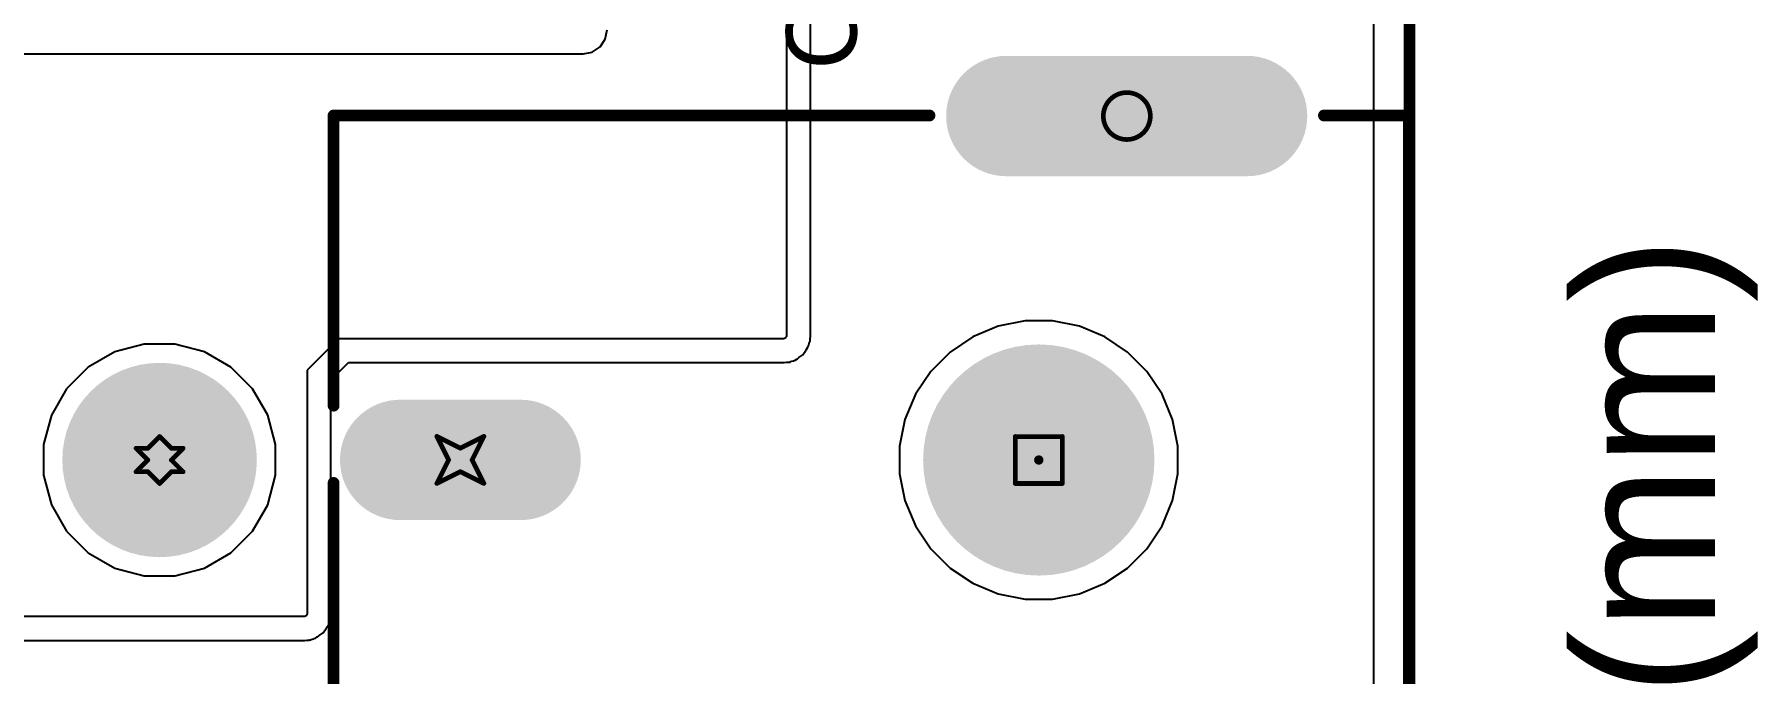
# Model space of a CAD drawing. Header units: inches. Extents: x -1 to 351, y 0 to 83.
# Drawn here: x 82.15 to 100.76, y 14.9 to 21.81 of the extents above; entities that cross this region are included whole.
import ezdxf

# ---------------------------------------------------------------- set-up
doc = ezdxf.new("R2010")
doc.units = ezdxf.units.IN
for name, color, linetype in [('Board Outline', 216, 'Continuous'), ('Bottom Layer', 5, 'Continuous'), ('Bottom Solder', 6, 'Continuous'), ('Dimensions', 6, 'Continuous'), ('Drill Drawing', 1, 'Continuous'), ('Multi-Layer', 9, 'Continuous'), ('Pad Holes', 156, 'Continuous'), ('Top Layer', 1, 'Continuous'), ('Top Overlay', 2, 'Continuous'), ('Top Paste', 8, 'Continuous'), ('Top Solder', 216, 'Continuous')]:
    doc.layers.add(name, color=color, linetype=linetype)
doc.styles.add('Arial', font='', dxfattribs={"height": 0.2})
doc.styles.get('Arial').set_extended_font_data('Arial')

# ---------------------------------------------------------------- blocks, each defined once
blk = doc.blocks.new('DC_044K_D025_12')
at = {"layer": 'Bottom Layer'}
h = blk.add_hatch(color=5, dxfattribs=at)
edge = h.paths.add_edge_path()
edge.add_arc((-3.925, 4.925), 0.6, 270, 450)
edge.add_line((-3.925, 5.525), (-6.525, 5.525))
edge.add_arc((-6.525, 4.925), 0.6, 90, 270)
edge.add_line((-6.525, 4.325), (-3.925, 4.325))
h = blk.add_hatch(color=5, dxfattribs=at)
edge = h.paths.add_edge_path()
edge.add_arc((2.625, 3.997), 0.6, 270, 450)
edge.add_line((2.625, 4.597), (1.325, 4.597))
edge.add_arc((1.325, 3.997), 0.6, 90, 270)
edge.add_line((1.325, 3.397), (2.625, 3.397))
h = blk.add_hatch(color=5, dxfattribs=at)
edge = h.paths.add_edge_path()
edge.add_arc((5.225, -1.205), 1, 0, 360)
h = blk.add_hatch(color=5, dxfattribs=at)
edge = h.paths.add_edge_path()
edge.add_arc((2.625, -1.206), 0.6, 270, 450)
edge.add_line((2.625, -0.606), (1.325, -0.606))
edge.add_arc((1.325, -1.206), 0.6, 90, 270)
edge.add_line((1.325, -1.806), (2.625, -1.806))
h = blk.add_hatch(color=5, dxfattribs=at)
edge = h.paths.add_edge_path()
edge.add_arc((-3.925, -4.925), 0.6, 270, 450)
edge.add_line((-3.925, -4.325), (-6.525, -4.325))
edge.add_arc((-6.525, -4.925), 0.6, 90, 270)
edge.add_line((-6.525, -5.525), (-3.925, -5.525))
at = {"layer": 'Bottom Solder'}
h = blk.add_hatch(color=6, dxfattribs=at)
edge = h.paths.add_edge_path()
edge.add_arc((-3.925, 4.925), 0.651, 270, 450)
edge.add_line((-3.925, 5.576), (-6.525, 5.576))
edge.add_arc((-6.525, 4.925), 0.651, 90, 270)
edge.add_line((-6.525, 4.275), (-3.925, 4.275))
h = blk.add_hatch(color=6, dxfattribs=at)
edge = h.paths.add_edge_path()
edge.add_arc((2.625, 3.997), 0.651, 270, 450)
edge.add_line((2.625, 4.648), (1.325, 4.648))
edge.add_arc((1.325, 3.997), 0.651, 90, 270)
edge.add_line((1.325, 3.346), (2.625, 3.346))
h = blk.add_hatch(color=6, dxfattribs=at)
edge = h.paths.add_edge_path()
edge.add_arc((5.225, -1.205), 1.051, 0, 360)
h = blk.add_hatch(color=6, dxfattribs=at)
edge = h.paths.add_edge_path()
edge.add_arc((2.625, -1.206), 0.651, 270, 450)
edge.add_line((2.625, -0.555), (1.325, -0.555))
edge.add_arc((1.325, -1.206), 0.651, 90, 270)
edge.add_line((1.325, -1.857), (2.625, -1.857))
h = blk.add_hatch(color=6, dxfattribs=at)
edge = h.paths.add_edge_path()
edge.add_arc((-4.275, -1.205), 0.0508, 0, 360)
h = blk.add_hatch(color=6, dxfattribs=at)
edge = h.paths.add_edge_path()
edge.add_arc((-3.925, -4.925), 0.651, 270, 450)
edge.add_line((-3.925, -4.274), (-6.525, -4.274))
edge.add_arc((-6.525, -4.925), 0.651, 90, 270)
edge.add_line((-6.525, -5.576), (-3.925, -5.576))
at = {"layer": 'Multi-Layer'}
h = blk.add_hatch(color=9, dxfattribs=at)
edge = h.paths.add_edge_path()
edge.add_arc((-3.925, 4.925), 0.6, 270, 450)
edge.add_line((-3.925, 5.525), (-6.525, 5.525))
edge.add_arc((-6.525, 4.925), 0.6, 90, 270)
edge.add_line((-6.525, 4.325), (-3.925, 4.325))
h = blk.add_hatch(color=9, dxfattribs=at)
edge = h.paths.add_edge_path()
edge.add_arc((2.625, 3.997), 0.6, 270, 450)
edge.add_line((2.625, 4.597), (1.325, 4.597))
edge.add_arc((1.325, 3.997), 0.6, 90, 270)
edge.add_line((1.325, 3.397), (2.625, 3.397))
h = blk.add_hatch(color=9, dxfattribs=at)
edge = h.paths.add_edge_path()
edge.add_arc((5.225, -1.205), 1, 0, 360)
h = blk.add_hatch(color=9, dxfattribs=at)
edge = h.paths.add_edge_path()
edge.add_arc((2.625, -1.206), 0.6, 270, 450)
edge.add_line((2.625, -0.606), (1.325, -0.606))
edge.add_arc((1.325, -1.206), 0.6, 90, 270)
edge.add_line((1.325, -1.806), (2.625, -1.806))
h = blk.add_hatch(color=9, dxfattribs=at)
edge = h.paths.add_edge_path()
edge.add_arc((-3.925, -4.925), 0.6, 270, 450)
edge.add_line((-3.925, -4.325), (-6.525, -4.325))
edge.add_arc((-6.525, -4.925), 0.6, 90, 270)
edge.add_line((-6.525, -5.525), (-3.925, -5.525))
at = {"layer": 'Pad Holes'}
h = blk.add_hatch(color=7, dxfattribs=at)
edge = h.paths.add_edge_path()
edge.add_arc((-4.025, 4.925), 0.3, 270, 450)
edge.add_line((-4.025, 5.225), (-6.425, 5.225))
edge.add_arc((-6.425, 4.925), 0.3, 90, 270)
edge.add_line((-6.425, 4.625), (-4.025, 4.625))
h = blk.add_hatch(color=7, dxfattribs=at)
edge = h.paths.add_edge_path()
edge.add_arc((2.675, 3.996), 0.3, 270, 450)
edge.add_line((2.675, 4.296), (1.275, 4.296))
edge.add_arc((1.275, 3.996), 0.3, 90, 270)
edge.add_line((1.275, 3.696), (2.675, 3.696))
h = blk.add_hatch(color=7, dxfattribs=at)
edge = h.paths.add_edge_path()
edge.add_arc((-4.275, -1.205), 1.25, 0, 360)
h = blk.add_hatch(color=7, dxfattribs=at)
edge = h.paths.add_edge_path()
edge.add_arc((5.225, -1.205), 0.65, 0, 360)
h = blk.add_hatch(color=7, dxfattribs=at)
edge = h.paths.add_edge_path()
edge.add_arc((2.675, -1.206), 0.3, 270, 450)
edge.add_line((2.675, -0.906), (1.275, -0.906))
edge.add_arc((1.275, -1.206), 0.3, 90, 270)
edge.add_line((1.275, -1.506), (2.675, -1.506))
h = blk.add_hatch(color=7, dxfattribs=at)
edge = h.paths.add_edge_path()
edge.add_arc((-4.025, -4.925), 0.3, 270, 450)
edge.add_line((-4.025, -4.625), (-6.425, -4.625))
edge.add_arc((-6.425, -4.925), 0.3, 90, 270)
edge.add_line((-6.425, -5.225), (-4.025, -5.225))
at = {"layer": 'Top Layer'}
h = blk.add_hatch(color=1, dxfattribs=at)
edge = h.paths.add_edge_path()
edge.add_arc((-3.925, 4.925), 0.6, 270, 450)
edge.add_line((-3.925, 5.525), (-6.525, 5.525))
edge.add_arc((-6.525, 4.925), 0.6, 90, 270)
edge.add_line((-6.525, 4.325), (-3.925, 4.325))
h = blk.add_hatch(color=1, dxfattribs=at)
edge = h.paths.add_edge_path()
edge.add_arc((2.625, 3.997), 0.6, 270, 450)
edge.add_line((2.625, 4.597), (1.325, 4.597))
edge.add_arc((1.325, 3.997), 0.6, 90, 270)
edge.add_line((1.325, 3.397), (2.625, 3.397))
h = blk.add_hatch(color=1, dxfattribs=at)
edge = h.paths.add_edge_path()
edge.add_arc((5.225, -1.205), 1, 0, 360)
h = blk.add_hatch(color=1, dxfattribs=at)
edge = h.paths.add_edge_path()
edge.add_arc((2.625, -1.206), 0.6, 270, 450)
edge.add_line((2.625, -0.606), (1.325, -0.606))
edge.add_arc((1.325, -1.206), 0.6, 90, 270)
edge.add_line((1.325, -1.806), (2.625, -1.806))
h = blk.add_hatch(color=1, dxfattribs=at)
edge = h.paths.add_edge_path()
edge.add_arc((-3.925, -4.925), 0.6, 270, 450)
edge.add_line((-3.925, -4.325), (-6.525, -4.325))
edge.add_arc((-6.525, -4.925), 0.6, 90, 270)
edge.add_line((-6.525, -5.525), (-3.925, -5.525))
at = {"layer": 'Top Solder'}
h = blk.add_hatch(color=216, dxfattribs=at)
edge = h.paths.add_edge_path()
edge.add_arc((-3.925, 4.925), 0.651, 270, 450)
edge.add_line((-3.925, 5.576), (-6.525, 5.576))
edge.add_arc((-6.525, 4.925), 0.651, 90, 270)
edge.add_line((-6.525, 4.275), (-3.925, 4.275))
h = blk.add_hatch(color=216, dxfattribs=at)
edge = h.paths.add_edge_path()
edge.add_arc((2.625, 3.997), 0.651, 270, 450)
edge.add_line((2.625, 4.648), (1.325, 4.648))
edge.add_arc((1.325, 3.997), 0.651, 90, 270)
edge.add_line((1.325, 3.346), (2.625, 3.346))
h = blk.add_hatch(color=216, dxfattribs=at)
edge = h.paths.add_edge_path()
edge.add_arc((5.225, -1.205), 1.051, 0, 360)
h = blk.add_hatch(color=216, dxfattribs=at)
edge = h.paths.add_edge_path()
edge.add_arc((2.625, -1.206), 0.651, 270, 450)
edge.add_line((2.625, -0.555), (1.325, -0.555))
edge.add_arc((1.325, -1.206), 0.651, 90, 270)
edge.add_line((1.325, -1.857), (2.625, -1.857))
h = blk.add_hatch(color=216, dxfattribs=at)
edge = h.paths.add_edge_path()
edge.add_arc((-4.275, -1.205), 0.0508, 0, 360)
h = blk.add_hatch(color=216, dxfattribs=at)
edge = h.paths.add_edge_path()
edge.add_arc((-3.925, -4.925), 0.651, 270, 450)
edge.add_line((-3.925, -4.274), (-6.525, -4.274))
edge.add_arc((-6.525, -4.925), 0.651, 90, 270)
edge.add_line((-6.525, -5.576), (-3.925, -5.576))
at = {"layer": 'Top Overlay', "const_width": 0.127}
for points in [[(-7.353, 4.848), (-8.275, 4.848)], [(-8.275, 4.848), (-8.275, 2.06)], [(3.345, 4.848), (-3.097, 4.848)], [(3.345, 4.848), (3.345, 4.243)], [(3.345, 3.407), (3.345, -0.957)], [(-8.275, 2.06), (-8.275, -1.115)], [(-8.275, -1.115), (-8.275, -4.931)], [(3.345, -1.793), (3.345, -4.931)], [(-7.356, -4.931), (-8.275, -4.931)], [(3.345, -4.931), (-3.094, -4.931)]]:
    blk.add_lwpolyline(points, dxfattribs=at)
at = {"layer": 'Top Overlay', "const_width": 0.0635}
for points in [[(-8.307, 4.848, 1), (-8.243, 4.848, 1)], [(-8.307, 4.848, 1), (-8.243, 4.848, 1)], [(-7.384, 4.848, 1), (-7.321, 4.848, 1)], [(-3.129, 4.848, 1), (-3.066, 4.848, 1)], [(3.313, 4.848, 1), (3.377, 4.848, 1)], [(3.313, 4.848, 1), (3.377, 4.848, 1)], [(3.313, 4.243, 1), (3.377, 4.243, 1)], [(3.313, 3.407, 1), (3.377, 3.407, 1)], [(-8.307, 2.06, 1), (-8.243, 2.06, 1)], [(-8.307, 2.06, 1), (-8.243, 2.06, 1)], [(3.313, -0.957, 1), (3.377, -0.957, 1)], [(-8.307, -1.115, 1), (-8.243, -1.115, 1)], [(-8.307, -1.115, 1), (-8.243, -1.115, 1)], [(3.313, -1.793, 1), (3.377, -1.793, 1)], [(-8.307, -4.931, 1), (-8.243, -4.931, 1)], [(-8.307, -4.931, 1), (-8.243, -4.931, 1)], [(-7.388, -4.931, 1), (-7.324, -4.931, 1)], [(-3.126, -4.931, 1), (-3.062, -4.931, 1)], [(3.313, -4.931, 1), (3.377, -4.931, 1)], [(3.313, -4.931, 1), (3.377, -4.931, 1)]]:
    blk.add_lwpolyline(points, format="xyb", close=True, dxfattribs=at)
blk = doc.blocks.new('RVT1H470M0607_16')
at = {"layer": 'Top Layer'}
for points in [[(-4.55, 0.8), (-1.05, 0.8), (-1.05, -0.8), (-4.55, -0.8)], [(1.05, 0.8), (4.55, 0.8), (4.55, -0.8), (1.05, -0.8)]]:
    blk.add_hatch(color=1, dxfattribs=at).paths.add_polyline_path(points)
at = {"layer": 'Top Paste'}
for points in [[(-4.55, 0.8), (-1.05, 0.8), (-1.05, -0.8), (-4.55, -0.8)], [(1.05, 0.8), (4.55, 0.8), (4.55, -0.8), (1.05, -0.8)]]:
    blk.add_hatch(color=8, dxfattribs=at).paths.add_polyline_path(points)
at = {"layer": 'Top Solder'}
for points in [[(-4.652, 0.902), (-0.948, 0.902), (-0.948, -0.902), (-4.652, -0.902)], [(0.948, 0.902), (4.652, 0.902), (4.652, -0.902), (0.948, -0.902)]]:
    blk.add_hatch(color=216, dxfattribs=at).paths.add_polyline_path(points)
at = {"layer": 'Top Overlay', "const_width": 0.127}
for points in [[(-1.835, 3.327), (-3.333, 1.829)], [(-1.835, 3.327), (3.321, 3.327)], [(3.321, 3.327), (3.321, 1.168)], [(-3.333, 1.829), (-3.333, 1.321)], [(-3.918, 1.727), (-3.918, 1.016)], [(-4.273, 1.372), (-3.562, 1.372)], [(3.321, -1.168), (3.321, -3.327)], [(-3.333, -1.321), (-3.333, -1.829)], [(-3.333, -1.829), (-1.835, -3.327)], [(-1.835, -3.327), (3.321, -3.327)]]:
    blk.add_lwpolyline(points, dxfattribs=at)
at = {"layer": 'Top Overlay', "const_width": 0.0635}
for points in [[(-1.867, 3.327, 1), (-1.803, 3.327, 1)], [(-1.867, 3.327, 1), (-1.803, 3.327, 1)], [(3.29, 3.327, 1), (3.353, 3.327, 1)], [(3.29, 3.327, 1), (3.353, 3.327, 1)], [(-3.365, 1.829, 1), (-3.302, 1.829, 1)], [(-3.365, 1.829, 1), (-3.302, 1.829, 1)], [(-3.949, 1.727, 1), (-3.886, 1.727, 1)], [(-4.305, 1.372, 1), (-4.241, 1.372, 1)], [(-3.594, 1.372, 1), (-3.53, 1.372, 1)], [(-3.365, 1.321, 1), (-3.302, 1.321, 1)], [(3.29, 1.168, 1), (3.353, 1.168, 1)], [(-3.949, 1.016, 1), (-3.886, 1.016, 1)], [(3.29, -1.168, 1), (3.353, -1.168, 1)], [(-3.365, -1.321, 1), (-3.302, -1.321, 1)], [(-3.365, -1.829, 1), (-3.302, -1.829, 1)], [(-3.365, -1.829, 1), (-3.302, -1.829, 1)], [(-1.867, -3.327, 1), (-1.803, -3.327, 1)], [(-1.867, -3.327, 1), (-1.803, -3.327, 1)], [(3.29, -3.327, 1), (3.353, -3.327, 1)], [(3.29, -3.327, 1), (3.353, -3.327, 1)]]:
    blk.add_lwpolyline(points, format="xyb", close=True, dxfattribs=at)

msp = doc.modelspace()

# ---------------------------------------------------------------- linework, layer by layer
at = {"layer": 'Board Outline', "const_width": 0.127}
msp.add_lwpolyline([(97.003, 0), (97.003, 32)], dxfattribs=at)
at = {"layer": 'Bottom Layer'}
for p, q in [((96.614, 31.612), (96.614, 3.798)), ((90.272, 25.642), (90.272, 18.542)), ((90.531, 18.542), (90.531, 25.642)), ((92.558, 18.651), (92.285, 18.538)), ((92.849, 18.709), (92.558, 18.651)), ((93.145, 18.709), (92.849, 18.709)), ((93.436, 18.651), (93.145, 18.709)), ((93.71, 18.538), (93.436, 18.651)), ((85.432, 18.517), (85.09, 18.175)), ((90.246, 18.517), (85.432, 18.517)), ((90.249, 18.519), (90.246, 18.517)), ((90.246, 18.517), (90.246, 18.517)), ((90.264, 18.525), (90.249, 18.519)), ((90.269, 18.539), (90.264, 18.525)), ((90.272, 18.542), (90.269, 18.539)), ((90.272, 18.542), (90.272, 18.542)), ((90.503, 18.426), (90.509, 18.44)), ((90.509, 18.44), (90.511, 18.443)), ((90.509, 18.44), (90.509, 18.44)), ((90.511, 18.443), (90.516, 18.468)), ((90.516, 18.468), (90.526, 18.492)), ((90.526, 18.517), (90.531, 18.542)), ((90.526, 18.492), (90.526, 18.517)), ((92.285, 18.538), (92.038, 18.373)), ((93.956, 18.373), (93.71, 18.538)), ((85.349, 18.068), (85.539, 18.258)), ((85.539, 18.258), (90.246, 18.258)), ((90.246, 18.258), (90.271, 18.263)), ((90.271, 18.263), (90.297, 18.263)), ((90.297, 18.263), (90.303, 18.265)), ((90.303, 18.265), (90.309, 18.265)), ((90.309, 18.265), (90.326, 18.274)), ((90.309, 18.265), (90.309, 18.265)), ((90.326, 18.274), (90.345, 18.277)), ((90.345, 18.277), (90.348, 18.279)), ((90.348, 18.279), (90.363, 18.285)), ((90.348, 18.279), (90.348, 18.279)), ((90.363, 18.285), (90.381, 18.297)), ((90.381, 18.297), (90.39, 18.301)), ((90.39, 18.301), (90.393, 18.303)), ((90.393, 18.303), (90.396, 18.307)), ((90.396, 18.307), (90.4, 18.309)), ((90.4, 18.309), (90.405, 18.314)), ((90.405, 18.314), (90.447, 18.342)), ((90.447, 18.342), (90.478, 18.388)), ((90.447, 18.342), (90.447, 18.342)), ((90.447, 18.342), (90.447, 18.342)), ((90.478, 18.388), (90.485, 18.395)), ((90.485, 18.395), (90.487, 18.398)), ((90.487, 18.398), (90.491, 18.408)), ((90.491, 18.408), (90.503, 18.426)), ((92.038, 18.373), (91.829, 18.164)), ((94.165, 18.164), (93.956, 18.373)), ((85.09, 18.175), (85.09, 15.537)), ((85.349, 15.537), (85.349, 18.068)), ((91.829, 18.164), (91.664, 17.918)), ((94.33, 17.918), (94.165, 18.164)), ((91.664, 17.918), (91.551, 17.644)), ((94.443, 17.644), (94.33, 17.918)), ((91.551, 17.644), (91.493, 17.353)), ((94.501, 17.353), (94.443, 17.644)), ((91.493, 17.353), (91.493, 17.057)), ((94.501, 17.057), (94.501, 17.353)), ((91.493, 17.057), (91.551, 16.767)), ((94.443, 16.767), (94.501, 17.057)), ((91.551, 16.767), (91.664, 16.493)), ((94.33, 16.493), (94.443, 16.767)), ((91.664, 16.493), (91.829, 16.246)), ((94.165, 16.246), (94.33, 16.493)), ((91.829, 16.246), (92.038, 16.037)), ((93.956, 16.037), (94.165, 16.246)), ((92.038, 16.037), (92.285, 15.872)), ((93.71, 15.872), (93.956, 16.037)), ((92.285, 15.872), (92.558, 15.759)), ((93.436, 15.759), (93.71, 15.872)), ((92.558, 15.759), (92.849, 15.701)), ((92.849, 15.701), (93.145, 15.701)), ((93.145, 15.701), (93.436, 15.759)), ((85.064, 15.511), (81.382, 15.511)), ((85.065, 15.511), (85.064, 15.511)), ((85.068, 15.514), (85.065, 15.511)), ((85.082, 15.519), (85.068, 15.514)), ((85.088, 15.534), (85.082, 15.519)), ((85.09, 15.537), (85.088, 15.534)), ((85.09, 15.537), (85.09, 15.537)), ((85.329, 15.438), (85.334, 15.463)), ((85.334, 15.463), (85.344, 15.486)), ((85.344, 15.512), (85.349, 15.537)), ((85.344, 15.486), (85.344, 15.512)), ((85.127, 15.26), (85.145, 15.268)), ((85.145, 15.268), (85.164, 15.272)), ((85.164, 15.272), (85.167, 15.274)), ((85.167, 15.274), (85.181, 15.28)), ((85.167, 15.274), (85.167, 15.274)), ((85.181, 15.28), (85.199, 15.292)), ((85.199, 15.292), (85.208, 15.296)), ((85.208, 15.296), (85.212, 15.298)), ((85.212, 15.298), (85.215, 15.302)), ((85.215, 15.302), (85.219, 15.303)), ((85.219, 15.303), (85.223, 15.308)), ((85.223, 15.308), (85.265, 15.336)), ((85.265, 15.336), (85.296, 15.383)), ((85.265, 15.336), (85.265, 15.336)), ((85.265, 15.336), (85.265, 15.336)), ((85.296, 15.383), (85.303, 15.39)), ((85.303, 15.39), (85.305, 15.393)), ((85.305, 15.393), (85.309, 15.402)), ((85.309, 15.402), (85.321, 15.42)), ((85.321, 15.42), (85.327, 15.435)), ((85.327, 15.435), (85.329, 15.438)), ((85.327, 15.435), (85.327, 15.435)), ((81.382, 15.252), (85.064, 15.252)), ((85.064, 15.252), (85.089, 15.257)), ((85.089, 15.257), (85.115, 15.257)), ((85.115, 15.257), (85.121, 15.26)), ((85.121, 15.26), (85.127, 15.26)), ((85.127, 15.26), (85.127, 15.26))]:
    msp.add_line(p, q, dxfattribs=at)
at = {"layer": 'Drill Drawing'}
for points, const_width in [([(94.202, 20.925, 1), (93.694, 20.925, 1)], 0.0508), ([(93.681, 20.925, 1), (93.706, 20.925, 1)], 0.0254), ([(94.189, 20.925, 1), (94.214, 20.925, 1)], 0.0254), ([(83.23, 17.332, 1), (83.256, 17.332, 1)], 0.0254), ([(83.23, 17.332, 1), (83.256, 17.332, 1)], 0.0254), ([(83.357, 17.332, 1), (83.383, 17.332, 1)], 0.0254), ([(83.357, 17.332, 1), (83.383, 17.332, 1)], 0.0254), ([(83.484, 17.459, 1), (83.51, 17.459, 1)], 0.0254), ([(83.484, 17.459, 1), (83.51, 17.459, 1)], 0.0254), ([(83.611, 17.332, 1), (83.637, 17.332, 1)], 0.0254), ([(83.611, 17.332, 1), (83.637, 17.332, 1)], 0.0254), ([(83.738, 17.332, 1), (83.764, 17.332, 1)], 0.0254), ([(83.738, 17.332, 1), (83.764, 17.332, 1)], 0.0254), ([(86.48, 17.46, 1), (86.506, 17.46, 1)], 0.0254), ([(86.48, 17.46, 1), (86.506, 17.46, 1)], 0.0254), ([(86.734, 17.333, 1), (86.76, 17.333, 1)], 0.0254), ([(86.734, 17.333, 1), (86.76, 17.333, 1)], 0.0254), ([(86.988, 17.46, 1), (87.014, 17.46, 1)], 0.0254), ([(86.988, 17.46, 1), (87.014, 17.46, 1)], 0.0254), ([(92.73, 17.459, 1), (92.756, 17.459, 1)], 0.0254), ([(92.73, 17.459, 1), (92.756, 17.459, 1)], 0.0254), ([(93.238, 17.459, 1), (93.264, 17.459, 1)], 0.0254), ([(93.238, 17.459, 1), (93.264, 17.459, 1)], 0.0254), ([(83.357, 17.205, 1), (83.383, 17.205, 1)], 0.0254), ([(83.357, 17.205, 1), (83.383, 17.205, 1)], 0.0254), ([(83.611, 17.205, 1), (83.637, 17.205, 1)], 0.0254), ([(83.611, 17.205, 1), (83.637, 17.205, 1)], 0.0254), ([(86.607, 17.206, 1), (86.633, 17.206, 1)], 0.0254), ([(86.607, 17.206, 1), (86.633, 17.206, 1)], 0.0254), ([(86.861, 17.206, 1), (86.887, 17.206, 1)], 0.0254), ([(86.861, 17.206, 1), (86.887, 17.206, 1)], 0.0254), ([(83.23, 17.078, 1), (83.256, 17.078, 1)], 0.0254), ([(83.23, 17.078, 1), (83.256, 17.078, 1)], 0.0254), ([(83.357, 17.078, 1), (83.383, 17.078, 1)], 0.0254), ([(83.357, 17.078, 1), (83.383, 17.078, 1)], 0.0254), ([(83.484, 16.951, 1), (83.51, 16.951, 1)], 0.0254), ([(83.484, 16.951, 1), (83.51, 16.951, 1)], 0.0254), ([(83.611, 17.078, 1), (83.637, 17.078, 1)], 0.0254), ([(83.611, 17.078, 1), (83.637, 17.078, 1)], 0.0254), ([(83.738, 17.078, 1), (83.764, 17.078, 1)], 0.0254), ([(83.738, 17.078, 1), (83.764, 17.078, 1)], 0.0254), ([(86.48, 16.952, 1), (86.506, 16.952, 1)], 0.0254), ([(86.48, 16.952, 1), (86.506, 16.952, 1)], 0.0254), ([(86.734, 17.079, 1), (86.76, 17.079, 1)], 0.0254), ([(86.734, 17.079, 1), (86.76, 17.079, 1)], 0.0254), ([(86.988, 16.952, 1), (87.014, 16.952, 1)], 0.0254), ([(86.988, 16.952, 1), (87.014, 16.952, 1)], 0.0254), ([(92.73, 16.951, 1), (92.756, 16.951, 1)], 0.0254), ([(92.73, 16.951, 1), (92.756, 16.951, 1)], 0.0254), ([(93.238, 16.951, 1), (93.264, 16.951, 1)], 0.0254), ([(93.238, 16.951, 1), (93.264, 16.951, 1)], 0.0254)]:
    msp.add_lwpolyline(points, format="xyb", close=True, dxfattribs=dict(at, const_width=const_width))
at = {"layer": 'Drill Drawing', "const_width": 0.0508}
for points in [[(83.243, 17.332), (83.37, 17.205)], [(83.243, 17.332), (83.37, 17.332)], [(83.37, 17.332), (83.497, 17.459)], [(83.497, 17.459), (83.624, 17.332)], [(83.624, 17.332), (83.751, 17.332)], [(83.624, 17.205), (83.751, 17.332)], [(86.493, 17.46), (86.747, 17.333)], [(86.493, 17.46), (86.62, 17.206)], [(86.747, 17.333), (87.001, 17.46)], [(86.874, 17.206), (87.001, 17.46)], [(92.743, 17.459), (93.251, 17.459)], [(92.743, 16.951), (92.743, 17.459)], [(93.251, 16.951), (93.251, 17.459)], [(83.243, 17.078), (83.37, 17.205)], [(83.624, 17.205), (83.751, 17.078)], [(86.493, 16.952), (86.62, 17.206)], [(86.874, 17.206), (87.001, 16.952)], [(83.243, 17.078), (83.37, 17.078)], [(83.37, 17.078), (83.497, 16.951)], [(83.497, 16.951), (83.624, 17.078)], [(83.624, 17.078), (83.751, 17.078)], [(86.493, 16.952), (86.747, 17.079)], [(86.747, 17.079), (87.001, 16.952)], [(92.743, 16.951), (93.251, 16.951)]]:
    msp.add_lwpolyline(points, dxfattribs=at)
at = {"layer": 'Top Layer'}
for p, q in [((96.614, 31.612), (96.614, 3.655)), ((88.312, 21.758), (88.332, 21.857)), ((78.697, 21.598), (88.073, 21.598)), ((88.073, 21.598), (88.172, 21.617)), ((88.172, 21.617), (88.256, 21.674)), ((88.256, 21.674), (88.312, 21.758)), ((92.558, 18.651), (92.285, 18.538)), ((92.849, 18.709), (92.558, 18.651)), ((93.145, 18.709), (92.849, 18.709)), ((93.436, 18.651), (93.145, 18.709)), ((93.71, 18.538), (93.436, 18.651)), ((83.332, 18.459), (83.013, 18.374)), ((83.662, 18.459), (83.332, 18.459)), ((83.981, 18.374), (83.662, 18.459)), ((92.285, 18.538), (92.038, 18.373)), ((93.956, 18.373), (93.71, 18.538)), ((83.013, 18.374), (82.727, 18.209)), ((84.267, 18.209), (83.981, 18.374)), ((92.038, 18.373), (91.829, 18.164)), ((94.165, 18.164), (93.956, 18.373)), ((82.727, 18.209), (82.493, 17.975)), ((84.5, 17.975), (84.267, 18.209)), ((91.829, 18.164), (91.664, 17.918)), ((94.33, 17.918), (94.165, 18.164)), ((82.493, 17.975), (82.328, 17.69)), ((84.665, 17.69), (84.5, 17.975)), ((91.664, 17.918), (91.551, 17.644)), ((94.443, 17.644), (94.33, 17.918)), ((82.328, 17.69), (82.243, 17.371)), ((84.751, 17.371), (84.665, 17.69)), ((91.551, 17.644), (91.493, 17.353)), ((94.501, 17.353), (94.443, 17.644)), ((82.243, 17.371), (82.243, 17.04)), ((84.751, 17.04), (84.751, 17.371)), ((91.493, 17.353), (91.493, 17.057)), ((94.501, 17.057), (94.501, 17.353)), ((82.243, 17.04), (82.328, 16.721)), ((84.665, 16.721), (84.751, 17.04)), ((91.493, 17.057), (91.551, 16.767)), ((94.443, 16.767), (94.501, 17.057)), ((91.551, 16.767), (91.664, 16.493)), ((94.33, 16.493), (94.443, 16.767)), ((82.328, 16.721), (82.493, 16.436)), ((84.5, 16.436), (84.665, 16.721)), ((82.493, 16.436), (82.727, 16.202)), ((84.267, 16.202), (84.5, 16.436)), ((91.664, 16.493), (91.829, 16.246)), ((94.165, 16.246), (94.33, 16.493)), ((82.727, 16.202), (83.013, 16.037)), ((83.981, 16.037), (84.267, 16.202)), ((91.829, 16.246), (92.038, 16.037)), ((93.956, 16.037), (94.165, 16.246)), ((83.013, 16.037), (83.332, 15.951)), ((83.662, 15.951), (83.981, 16.037)), ((92.038, 16.037), (92.285, 15.872)), ((93.71, 15.872), (93.956, 16.037)), ((83.332, 15.951), (83.662, 15.951)), ((92.285, 15.872), (92.558, 15.759)), ((93.436, 15.759), (93.71, 15.872)), ((92.558, 15.759), (92.849, 15.701)), ((92.849, 15.701), (93.145, 15.701)), ((93.145, 15.701), (93.436, 15.759))]:
    msp.add_line(p, q, dxfattribs=at)

# ---------------------------------------------------------------- block references
for name, p, rotation in [('RVT1H470M0607_16', (80.386, 26.407), 90), ('DC_044K_D025_12', (88.722, 16), 180)]:
    msp.add_blockref(name, p, dxfattribs=dict(rotation=rotation))

# ---------------------------------------------------------------- texts
at = {"layer": 'Dimensions', "style": 'Arial'}
msp.add_text('32.00 (mm)', height=1.524, rotation=90, dxfattribs=at).set_placement((100.304, 8.738))
at = {"layer": 'Top Overlay', "style": 'Arial'}
msp.add_text('C18', height=0.762, rotation=90, dxfattribs=at).set_placement((91.029, 21.426))

doc.saveas('drawing.dxf')
